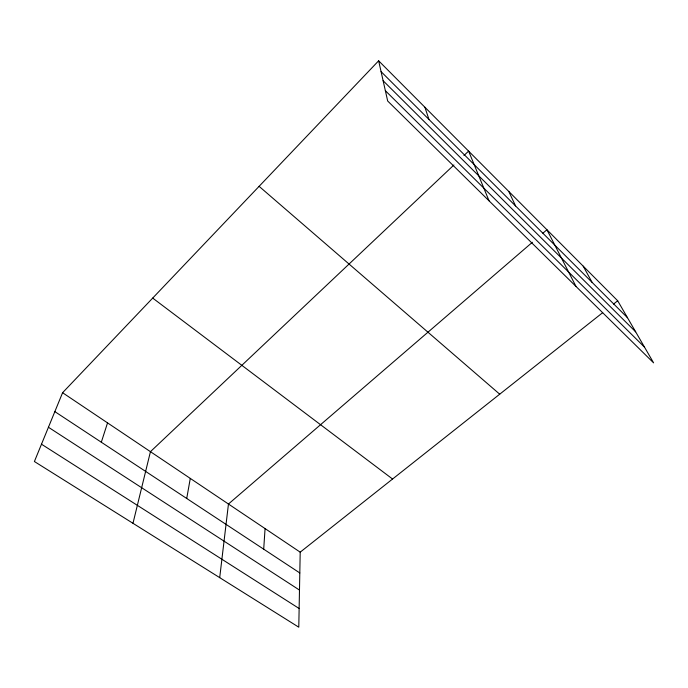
<?xml version="1.0" encoding="UTF-8"?>
<svg xmlns="http://www.w3.org/2000/svg" width="688" height="688" viewBox="0 0 688 688"><rect width="100%" height="100%" fill="white"/><g stroke="black" fill="none" stroke-linecap="round" stroke-linejoin="round"><path stroke-width="1.03" d="M602.688 312.662L300.2 552.163L298.781 627.198L34.4 461.519L62.591 392.719L378.641 60.802L617.695 300.776L653.6 362.86L387.679 101.007L378.641 60.802M263.702 549.187L265.069 528.582M219.704 577.645L228.459 504.02L532.366 242.279M186.723 498.473L190.284 478.401M132.982 523.301L150.44 451.672L453.908 164.991M101.317 442.221L107.534 422.879M463.961 155.497L468.605 151.111L489.039 200.81M542.884 233.223L546.934 229.74L576.011 286.457M613.524 304.079L617.695 300.776M41.495 444.207L299.134 608.502M48.444 427.257L299.486 590.08M54.851 411.613L299.813 572.966M62.591 392.719L300.2 552.163M152.702 298.085L392.564 479.029M259.101 186.336L499.712 394.19M385.357 90.687L644.518 347.156M383.113 80.72L635.669 331.84M381.075 71.629L627.508 317.744M583.192 266.136L592.11 282.39M508.785 191.445L515.579 205.961M424.892 107.233L428.968 119.463"/></g></svg>
